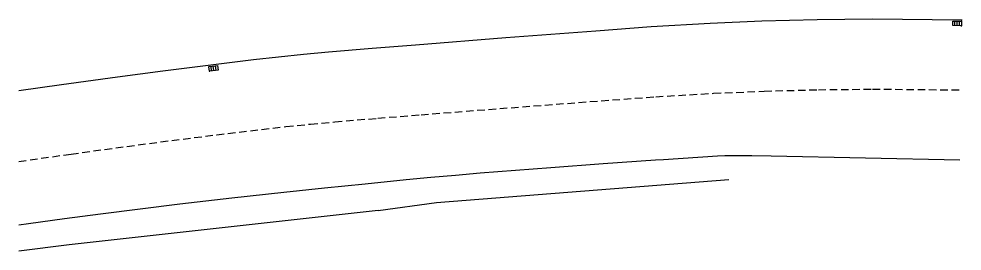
# Model space of a CAD drawing. Header units: millimetres. Extents: x 133000 to 133482, y 131000 to 131989.
# Drawn here: x 133000 to 133062.7, y 131846.3 to 131861.7 of the extents above; entities that cross this region are included whole.
import ezdxf

# ---------------------------------------------------------------- set-up
doc = ezdxf.new("R2010")
doc.units = ezdxf.units.MM
doc.linetypes.add('DASHED', pattern=[0.75, 0.5, -0.25])
doc.layers.get('0').update_dxf_attribs({"linetype": 'CONTINUOUS'})
for name, color, linetype in [('W0001', 6, 'DASHED'), ('W0008', 7, 'CONTINUOUS'), ('W0210', 2, 'CONTINUOUS'), ('W0400', 7, 'CONTINUOUS')]:
    doc.layers.add(name, color=color, linetype=linetype)

# ---------------------------------------------------------------- blocks, each defined once
blk = doc.blocks.new('T400')
for p, q in [((-0.15, 0.3), (0.15, 0.3)), ((-0.15, -0.25), (-0.15, 0.3)), ((-0.15, 0.15), (0.15, 0.15)), ((-0.15, 0), (0.15, 0)), ((0.15, 0.3), (0.15, -0.25)), ((-0.15, -0.15), (0.15, -0.15)), ((-0.15, -0.25), (-0.15, -0.3)), ((-0.15, -0.3), (0.15, -0.3)), ((0.15, -0.3), (0.15, -0.25))]:
    blk.add_line(p, q)

msp = doc.modelspace()

# ---------------------------------------------------------------- linework, layer by layer
at = {"layer": 'W0001'}
msp.add_lwpolyline([(133000, 131852.292), (133003.469, 131852.78), (133007.186, 131853.289), (133010.169, 131853.683), (133013.153, 131854.06), (133016.133, 131854.419), (133017.755, 131854.601), (133019.373, 131854.766), (133021, 131854.916), (133023.859, 131855.158), (133026.729, 131855.39), (133032.716, 131855.858), (133038.706, 131856.316), (133042.335, 131856.588), (133046.178, 131856.812), (133049.538, 131856.954), (133053.144, 131857.05), (133056.741, 131857.089), (133062.651, 131857.034)], dxfattribs=at)
at = {"layer": 'W0008'}
for points in [[(133000, 131856.996), (133002.828, 131857.394), (133006.565, 131857.906), (133009.573, 131858.303), (133012.582, 131858.683), (133015.594, 131859.046), (133017.258, 131859.233), (133018.924, 131859.403), (133020.591, 131859.556), (133023.475, 131859.8), (133026.359, 131860.034), (133032.357, 131860.503), (133038.355, 131860.961), (133042.025, 131861.236), (133045.944, 131861.464), (133049.377, 131861.609), (133053.057, 131861.708), (133056.737, 131861.748), (133062.695, 131861.692)], [(133062.548, 131852.38), (133049.994, 131852.642), (133048.706, 131852.661), (133047.419, 131852.665), (133046.931, 131852.657), (133046.444, 131852.633), (133042.847, 131852.402), (133042.313, 131852.366), (133038.835, 131852.121), (133035.358, 131851.868), (133033.014, 131851.69), (133030.67, 131851.504), (133029.023, 131851.366), (133027.377, 131851.219), (133025.732, 131851.063), (133023.023, 131850.793), (133020.315, 131850.514), (133017.608, 131850.227), (133014.147, 131849.845), (133010.688, 131849.448), (133008.06, 131849.132), (133005.434, 131848.8), (133003.031, 131848.482), (133000.63, 131848.151), (133000, 131848.061)]]:
    msp.add_lwpolyline(points, dxfattribs=at)
at = {"layer": 'W0210'}
msp.add_lwpolyline([(133047.186, 131851.077), (133027.75, 131849.553), (133023.879, 131849.022), (133023.891, 131849.026), (133003.352, 131846.748), (133000, 131846.342)], dxfattribs=at)

# ---------------------------------------------------------------- block references
at = {"layer": 'W0400'}
for p, rotation in [((133062.369, 131861.449), 89.46118333869678), ((133012.92, 131858.463), 276.8713534577562)]:
    msp.add_blockref('T400', p, dxfattribs=dict(at, rotation=rotation))

doc.saveas('drawing.dxf')
